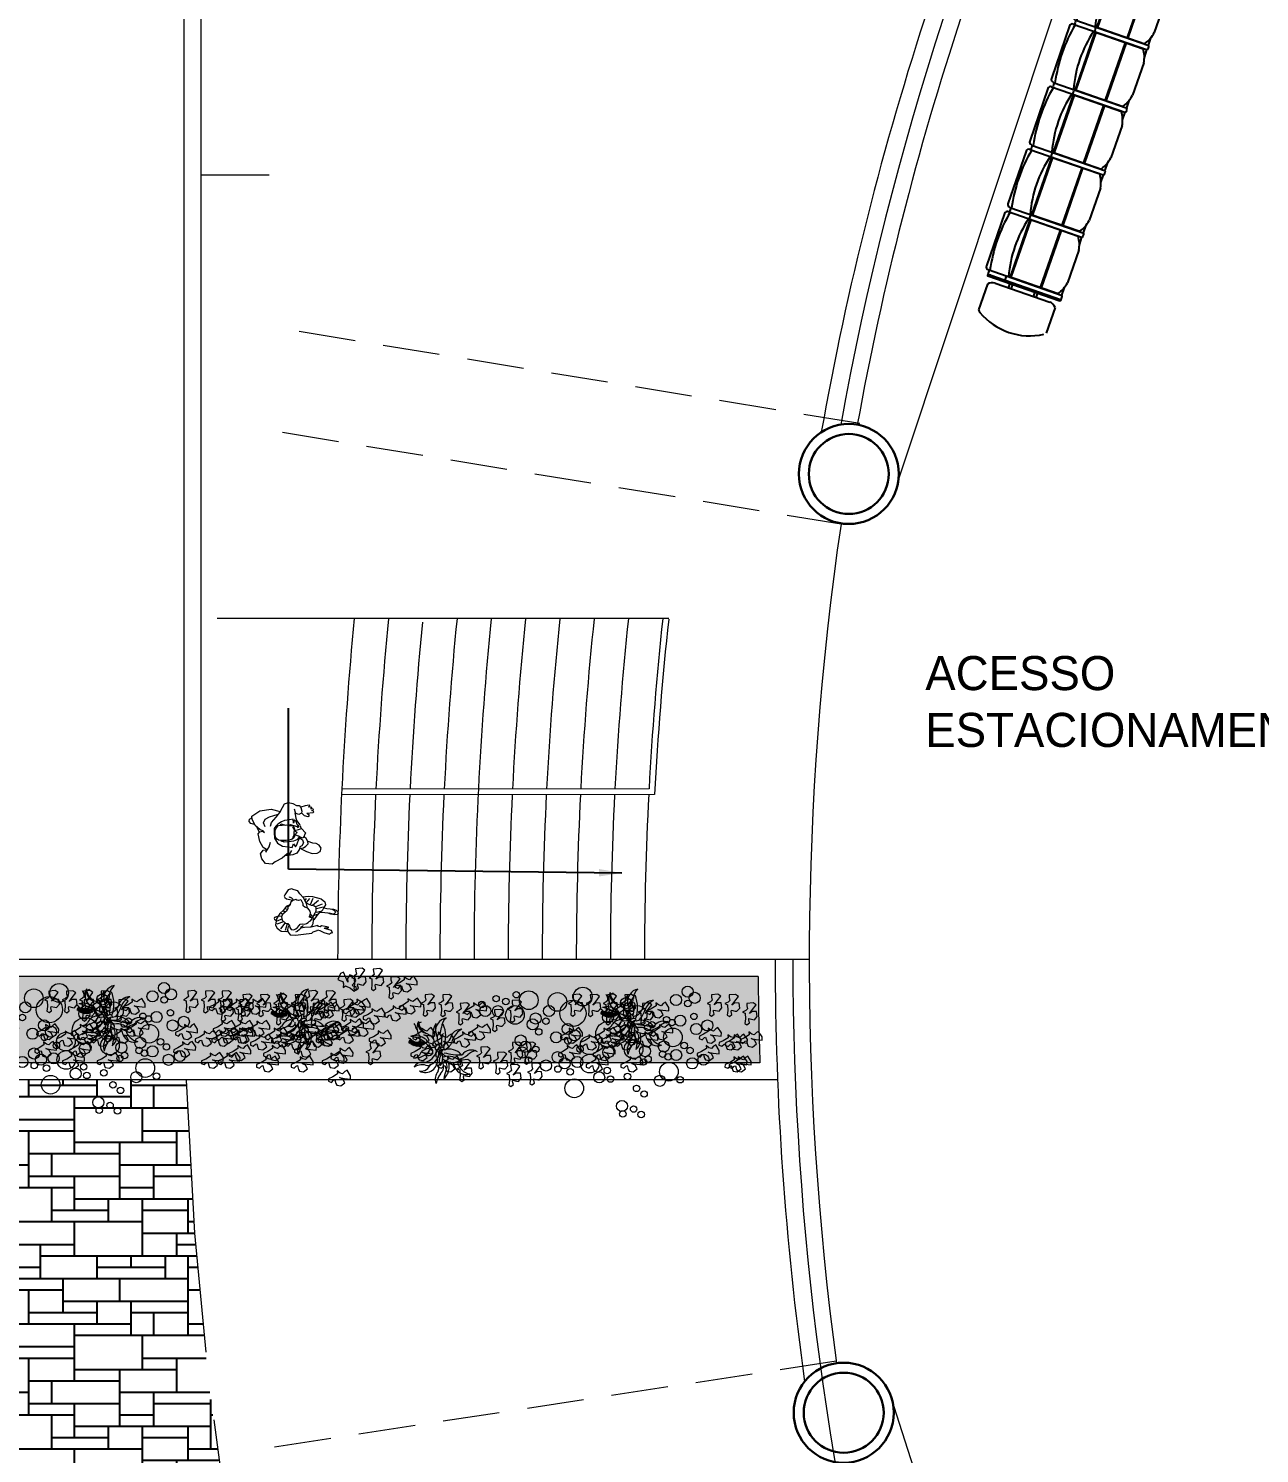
# Model space of a CAD drawing. Header units: millimetres. Extents: x 383 to 523, y 252 to 344.
# Drawn here: x 394.76 to 405.59, y 292.9 to 305.44 of the extents above; entities that cross this region are included whole.
import ezdxf

# ---------------------------------------------------------------- set-up
doc = ezdxf.new("R2010")
doc.units = ezdxf.units.MM
doc.header["$MEASUREMENT"] = 0
doc.linetypes.add('ACAD_ISO02W100', pattern=[15, 12, -3])
doc.linetypes.add('DASHED', pattern=[0.75, 0.5, -0.25])
for name, color, linetype, lineweight in [('cubierta', 1, 'ACAD_ISO02W100', 15), ('muros', 5, 'Continuous', 30), ('plantas', 76, 'Continuous', 15)]:
    doc.layers.add(name, color=color, linetype=linetype, lineweight=lineweight)
for name, color, linetype in [('letreros', 6, 'Continuous'), ('muebles', 193, 'Continuous'), ('Terreno', 41, 'Continuous')]:
    doc.layers.add(name, color=color, linetype=linetype)
doc.dimstyles.new('ISO-25', dxfattribs={"dimtxt": 0.2, "dimasz": 0.2, "dimexe": 0.5, "dimexo": 0.2, "dimgap": 0.2, "dimtad": 1, "dimdsep": 46, "dimtxsty": 'Standard', "dimcen": 0.2, "dimadec": 0, "dimazin": 0, "dimtfac": 1, "dimtmove": 0, "dimatfit": 3, "dimfxl": 1, "dimarcsym": 0})

# ---------------------------------------------------------------- blocks, each defined once
blk = doc.blocks.new('planta')
at = {"layer": 'plantas', "lineweight": 0}
for centre, radius in [((0.261, 0.585), 0.0488), ((0.218, 0.467), 0.0488), ((0.321, 0.499), 0.0286), ((0.343, 0.574), 0.0488), ((0.35, 0.336), 0.0488), ((0.429, 0.436), 0.0286), ((0.508, 0.354), 0.0488), ((0.572, 0.436), 0.0488), ((0.247, 0.275), 0.0286), ((0.3, 0.282), 0.0286), ((0.379, 0.179), 0.0822), ((-0.132, 0.197), 0.0488), ((-0.079, 0.1), 0.0488), ((0.011, 0.168), 0.0822), ((0.147, 0.125), 0.0286), ((0.164, 0.168), 0.0286), ((0.501, 0.175), 0.0286), ((0.569, 0.167), 0.0286), ((0.648, 0.084), 0.0488), ((0.712, 0.167), 0.0488), ((-0.479, 0.032), 0.0822), ((-0.193, 0.004), 0.0488), ((-0.104, -0.114), 0.115), ((0, 0), 0.0488), ((0.358, 0.068), 0.0488), ((0.387, 0.006), 0.0286), ((0.44, 0.013), 0.0286), ((0.49, 0.066), 0.0488), ((-0.637, -0.132), 0.0822), ((-0.468, -0.139), 0.115), ((0.151, -0.102), 0.0822), ((0.1, -0.061), 0.0286), ((0.244, -0.059), 0.0488), ((0.287, -0.145), 0.0286), ((0.305, -0.102), 0.0286), ((0.519, -0.091), 0.0822), ((0.641, -0.094), 0.0286), ((-0.855, -0.261), 0.0822), ((-0.654, -0.24), 0.0488), ((-0.429, -0.279), 0.0488), ((-0.347, -0.29), 0.0488), ((-0.19, -0.29), 0.0822), ((-0.018, -0.247), 0.0488), ((0.498, -0.202), 0.0488), ((-1.016, -0.383), 0.0286), ((-0.973, -0.282), 0.0286), ((-0.883, -0.436), 0.0822), ((-0.715, -0.361), 0.0488), ((-0.708, -0.418), 0.0488), ((-0.626, -0.329), 0.0286), ((-0.472, -0.397), 0.0488), ((-0.368, -0.365), 0.0286), ((-0.24, -0.365), 0.0286), ((-0.097, -0.422), 0.0822), ((0.064, -0.386), 0.0286), ((0.24, -0.33), 0.0286), ((0.366, -0.372), 0.0286), ((0.448, -0.376), 0.0286), ((-1.176, -0.522), 0.0286), ((-1.101, -0.411), 0.0286), ((-1.026, -0.493), 0.0488), ((-0.626, -0.443), 0.0286), ((-0.364, -0.534), 0.0488), ((-0.282, -0.544), 0.0488), ((-0.197, -0.472), 0.0488), ((0.039, -0.476), 0.0488), ((0.129, -0.433), 0.0286), ((-1.119, -0.554), 0.0488), ((-0.715, -0.594), 0.0488), ((-0.65, -0.616), 0.0488), ((-0.643, -0.673), 0.0488), ((-0.561, -0.584), 0.0286), ((-0.407, -0.652), 0.0488), ((-0.303, -0.619), 0.0286), ((-0.2, -0.579), 0.0286), ((-0.089, -0.679), 0.0822), ((0.346, -0.573), 0.0488), ((0.392, -0.626), 0.0286), ((0.446, -0.537), 0.0286), ((0.528, -0.54), 0.0286), ((-0.561, -0.698), 0.0286)]:
    blk.add_circle(centre, radius, dxfattribs=at)
blk = doc.blocks.new('BRANCHS', base_point=(1.4853, 0.588))
for p, q in [((1.5146, 0.6522), (1.4864, 0.6366)), ((1.5313, 0.6501), (1.5146, 0.6522)), ((1.5255, 0.6211), (1.5313, 0.6501)), ((1.4971, 0.6014), (1.4858, 0.588)), ((1.4858, 0.588), (1.5005, 0.5883)), ((1.4864, 0.6366), (1.4921, 0.6254)), ((1.4921, 0.6254), (1.5019, 0.6135)), ((1.5019, 0.6135), (1.4971, 0.6014)), ((1.5005, 0.5883), (1.5139, 0.5633)), ((1.5199, 0.5964), (1.5255, 0.6211)), ((1.5292, 0.6122), (1.5199, 0.5964)), ((1.5291, 0.572), (1.5482, 0.5759)), ((1.5308, 0.5654), (1.5291, 0.572)), ((1.5487, 0.6203), (1.5292, 0.6122)), ((1.5482, 0.5759), (1.5568, 0.5791)), ((1.5622, 0.5996), (1.5487, 0.6203)), ((1.5568, 0.5791), (1.5622, 0.5996)), ((1.5139, 0.5633), (1.5211, 0.5412)), ((1.5211, 0.5412), (1.5336, 0.5396)), ((1.5407, 0.5536), (1.5308, 0.5654)), ((1.5336, 0.5396), (1.5407, 0.5536))]:
    blk.add_line(p, q)
blk = doc.blocks.new('plantita')
at = {"layer": 'plantas'}
for p, q in [((-0.273, 0.117), (-0.273, 0.122)), ((-0.267, 0.115), (-0.273, 0.117)), ((-0.26, 0.112), (-0.267, 0.115)), ((-0.257, 0.107), (-0.26, 0.112)), ((-0.253, 0.104), (-0.257, 0.107)), ((-0.251, 0.102), (-0.253, 0.104)), ((-0.245, 0.096), (-0.251, 0.102)), ((-0.242, 0.093), (-0.245, 0.096)), ((-0.237, 0.092), (-0.242, 0.093)), ((-0.233, 0.091), (-0.237, 0.092)), ((-0.228, 0.087), (-0.233, 0.091)), ((-0.224, 0.085), (-0.228, 0.087)), ((-0.211, 0.08), (-0.224, 0.085)), ((-0.202, 0.08), (-0.211, 0.08)), ((-0.197, 0.079), (-0.202, 0.08)), ((-0.193, 0.08), (-0.197, 0.079)), ((-0.19, 0.082), (-0.193, 0.08)), ((-0.188, 0.085), (-0.19, 0.082)), ((-0.18, 0.082), (-0.188, 0.085)), ((-0.175, 0.081), (-0.18, 0.082)), ((-0.175, 0.093), (-0.173, 0.084)), ((-0.173, 0.084), (-0.175, 0.081))]:
    blk.add_line(p, q, dxfattribs=at)
for points in [[(-0.032, 0.012), (-0.037, 0.016), (-0.039, 0.023), (-0.039, 0.03), (-0.038, 0.037), (-0.036, 0.045), (-0.033, 0.049), (-0.021, 0.061), (-0.018, 0.063), (-0.012, 0.063), (-0.01, 0.063), (-0.01, 0.057), (-0.007, 0.051), (-0.007, 0.043), (-0.01, 0.035), (-0.016, 0.026), (-0.019, 0.019), (-0.026, 0.015), (-0.03, 0.012)], [(-0.03, 0.008), (-0.034, 0), (-0.036, -0.03), (-0.035, -0.044), (-0.027, -0.045), (-0.019, -0.045), (-0.014, -0.043), (-0.012, -0.035), (-0.009, -0.024), (-0.01, -0.013), (-0.015, -0.003), (-0.019, 0.001), (-0.023, 0.005), (-0.026, 0.008)], [(-0.012, 0.027), (0.001, 0.034), (0.01, 0.039), (0.018, 0.041), (0.022, 0.04), (0.026, 0.037), (0.034, 0.032), (0.035, 0.026), (0.034, 0.02), (0.03, 0.017), (0.017, 0.015), (0.012, 0.01), (0.002, 0.008), (-0.002, 0.01), (-0.005, 0.013), (-0.007, 0.017), (-0.009, 0.019)]]:
    blk.add_lwpolyline(points, close=True, dxfattribs=at)
for centre, radius, start, end in [((-0.077, 0.21), 0.125, 153.5391, 223.962), ((-0.104, 0.246), 0.0874, 167.4479, 255.0147), ((-0.228, 0.394), 0.147, 284.7131, 296.7237), ((-0.234, 0.232), 0.0495, 16.7652, 24.3346), ((0.078, 0.181), 0.117, 101.617, 186.8845), ((0.116, 0.213), 0.102, 126.9861, 180.7289), ((-0.217, -0.013), 0.152, 53.0599, 105.7112), ((-0.283, -0.105), 0.239, 28.3769, 83.876), ((-0.299, 0.194), 0.0899, 5.0469, 36.1288), ((-0.111, 0.246), 0.107, 204.4948, 214.7652), ((-0.053, 0.279), 0.138, 194.0519, 238.3122), ((-0.164, 0.033), 0.134, 35.0246, 73.6921), ((0.114, 0.153), 0.177, 148.2488, 216.5255), ((0.144, -0.001), 0.258, 134.938, 142.6131), ((0.187, 0.209), 0.227, 170.542, 201.1552), ((0.107, -0.061), 0.274, 121.6347, 122.1115), ((0.048, 0.118), 0.0736, 135.3248, 226.3862), ((-0.09, 0.095), 0.108, 342.843, 47.1347), ((-0.263, 0.237), 0.277, 342.2958, 354.767), ((-0.023, 0.206), 0.0723, 295.1661, 319.3798), ((-0.004, 0.16), 0.106, 279.8779, 353.108), ((-0.229, 0.133), 0.28, 339.1173, 22.6436), ((0.144, -0.001), 0.258, 115.4665, 115.9893), ((0.193, 0.085), 0.111, 90.4171, 146.1602), ((0.274, 0.045), 0.172, 118.489, 158.0231), ((-0.245, 0.079), 0.0284, 112.7398, 190.3897), ((-0.237, 0.075), 0.0275, 116.6721, 194.0333), ((-0.236, 0.075), 0.0228, 112.5504, 206.9422), ((-0.22, 0.073), 0.0307, 136.6034, 206.3205), ((-0.215, 0.071), 0.0307, 136.6034, 206.3205), ((-0.145, 0.063), 0.0928, 163.5395, 184.3955), ((-0.142, 0.062), 0.0928, 163.5395, 184.5658), ((-0.142, 0.062), 0.0894, 163.7575, 186.8812), ((-0.225, 0.115), 0.172, 267.7476, 321.2144), ((-0.142, 0.062), 0.0821, 164.0382, 188.9924), ((-0.142, 0.062), 0.0776, 164.0633, 190.3671), ((-0.142, 0.062), 0.072, 163.8952, 192.1178), ((-0.142, 0.062), 0.0651, 163.304, 194.4006), ((-0.142, 0.062), 0.0633, 163.0552, 195.0433), ((-0.142, 0.062), 0.0533, 160.8076, 198.7902), ((-0.142, 0.062), 0.0485, 158.9594, 200.8304), ((-0.142, 0.062), 0.0441, 156.5672, 202.9161), ((-0.142, 0.062), 0.0408, 154.1685, 204.6439), ((-0.272, -0.018), 0.146, 43.6611, 51.4331), ((-0.093, -0.07), 0.0957, 92.9425, 156.8692), ((-0.153, 0.119), 0.0341, 229.9367, 302.3549), ((-0.142, 0.062), 0.0332, 142.2968, 209.0109), ((-0.139, 0.063), 0.0306, 140.4544, 206.5318), ((-0.088, 0.1), 0.0806, 192.9588, 201.267), ((-0.133, 0.068), 0.0265, 143.7017, 212.768), ((-0.131, 0.072), 0.0229, 145.8589, 220.9751), ((-0.126, 0.076), 0.0224, 162.4737, 230.6416), ((-0.105, 0.093), 0.04, 205.8988, 227.1283), ((-0.171, 0.045), 0.146, 284.9091, 343.4923), ((-0.063, 0.138), 0.0694, 205.6891, 277.7335), ((-0.121, -0.001), 0.0234, 258.4045, 11.5664), ((-0.099, 0.002), 0.0372, 224.7644, 2.2115), ((-0.151, 0.02), 0.153, 287.2547, 357.0987), ((-0.054, -0.008), 0.0451, 69.946, 165.7435), ((-0.054, -0.008), 0.0451, 21.6357, 38.8098), ((-0.04, 0.012), 0.0369, 321.7096, 358.4901), ((-0.04, 0.012), 0.0369, 27.6949, 36.0194), ((-0.229, 0.133), 0.28, 324.5413, 335.5013), ((-0.06, 0.028), 0.0794, 9.3427, 38.5733), ((-0.087, -0.057), 0.113, 324.0267, 30.8811), ((-0.06, 0.028), 0.0794, 328.3667, 350.2391), ((0.084, 0.115), 0.108, 241.5751, 247.3389), ((0.081, -0.121), 0.142, 41.3853, 107.5814), ((-0.063, 0.157), 0.184, 313.3528, 345.1508), ((0.277, -0.087), 0.1, 57.975, 145.0829), ((0.357, -0.152), 0.166, 104.0666, 132.5108), ((-0.236, 0.015), 0.0723, 273.7272, 319.3798), ((-0.156, -0.174), 0.0806, 74.2068, 153.3837), ((-0.155, -0.257), 0.14, 69.3378, 121.0458), ((-0.129, -0.076), 0.108, 241.5751, 9.8523), ((-0.165, -0.085), 0.0871, 259.4279, 343.4055), ((-0.061, -0.15), 0.0508, 336.1286, 57.7425), ((0.08, -0.082), 0.0864, 138.2792, 209.0341), ((-0.056, -0.131), 0.0885, 313.2863, 25.2769), ((0.14, 0.094), 0.162, 220.0094, 237.3637), ((0.113, 0.052), 0.147, 229.8122, 296.7237), ((0.074, -0.19), 0.148, 41.4967, 106.8231), ((-0.01, -0.131), 0.0728, 332.1924, 51.7717), ((0.187, 0.551), 0.581, 255.1517, 270.8527), ((-0.036, -0.132), 0.117, 351.7307, 21.1992), ((0.042, -0.148), 0.0899, 5.0469, 36.1288), ((0.106, -0.11), 0.0495, 16.7652, 24.3346), ((0.288, -0.062), 0.138, 194.0519, 258.992), ((0.14, 0.094), 0.162, 276.3019, 310.3539), ((0.285, -0.051), 0.112, 186.8686, 200.0209), ((0.285, -0.051), 0.112, 162.4281, 168.8355), ((0.381, -0.13), 0.206, 160.6274, 168.8698), ((0.381, -0.13), 0.206, 142.4994, 144.2127), ((0.071, -0.243), 0.112, 140.1168, 200.0209), ((0.168, -0.321), 0.206, 142.4994, 168.8698), ((-0.046, -0.141), 0.126, 310.3107, 356.5359), ((0.28, -0.264), 0.246, 156.2474, 173.601), ((0.229, -0.096), 0.107, 204.4948, 287.3758)]:
    blk.add_arc(centre, radius, start, end, dxfattribs=at)
blk = doc.blocks.new('banca')
at = {"layer": 'muebles'}
for p, q in [((-1.501, 0), (-1.991, 0)), ((-0.921, 0), (-1.411, 0)), ((-0.338, 0), (-0.828, 0)), ((0.245, 0), (-0.245, 0)), ((0.828, 0), (0.338, 0)), ((1.411, 0), (0.921, 0)), ((-2.138, -0.061), (-2.378, -0.061)), ((-2.108, -0.121), (-2.108, -0.631)), ((-2.068, -0.04), (-2.068, -0.712)), ((-2.056, -0.037), (-2.065, -0.037)), ((-2.056, -0.063), (-2.056, -0.037)), ((-2.056, -0.063), (-2.056, -0.713)), ((-2.016, -0.025), (-2.016, -0.716)), ((-1.476, -0.025), (-1.476, -0.716)), ((-1.436, -0.025), (-1.436, -0.716)), ((-0.896, -0.025), (-0.896, -0.716)), ((-0.856, -0.026), (-0.856, -0.716)), ((-0.313, -0.025), (-0.313, -0.716)), ((-0.273, -0.026), (-0.273, -0.716)), ((0.27, -0.025), (0.27, -0.716)), ((0.31, -0.026), (0.31, -0.716)), ((0.853, -0.025), (0.853, -0.716)), ((0.893, -0.026), (0.893, -0.716)), ((1.436, -0.025), (1.436, -0.716)), ((1.476, -0.026), (1.476, -0.716)), ((1.991, -0.003), (1.501, -0.003)), ((2.016, -0.03), (2.016, -0.719)), ((2.056, -0.043), (2.056, -0.04)), ((2.056, -0.04), (2.065, -0.041)), ((2.056, -0.066), (2.056, -0.04)), ((2.056, -0.693), (2.056, -0.043)), ((2.056, -0.05), (2.056, -0.047)), ((2.056, -0.066), (2.056, -0.716)), ((2.068, -0.716), (2.068, -0.044)), ((2.108, -0.125), (2.108, -0.635)), ((2.138, -0.065), (2.378, -0.065)), ((-2.108, -0.247), (-2.068, -0.247)), ((-2.013, -0.214), (-2.013, -0.677)), ((-2.013, -0.231), (-1.479, -0.231)), ((-2.013, -0.239), (-1.479, -0.239)), ((-1.479, -0.214), (-1.479, -0.677)), ((-1.433, -0.214), (-1.433, -0.677)), ((-1.433, -0.231), (-0.899, -0.231)), ((-1.433, -0.239), (-0.899, -0.239)), ((-0.899, -0.214), (-0.899, -0.677)), ((-0.853, -0.214), (-0.853, -0.677)), ((-0.85, -0.231), (-0.316, -0.231)), ((-0.85, -0.239), (-0.316, -0.239)), ((-0.316, -0.214), (-0.316, -0.677)), ((-0.27, -0.214), (-0.27, -0.677)), ((-0.267, -0.231), (0.267, -0.231)), ((-0.267, -0.239), (0.267, -0.239)), ((0.267, -0.214), (0.267, -0.677)), ((0.313, -0.214), (0.313, -0.677)), ((0.316, -0.231), (0.85, -0.231)), ((0.316, -0.239), (0.85, -0.239)), ((0.85, -0.214), (0.85, -0.677)), ((0.896, -0.214), (0.896, -0.677)), ((0.899, -0.231), (1.433, -0.231)), ((0.899, -0.239), (1.433, -0.239)), ((1.433, -0.214), (1.433, -0.677)), ((1.479, -0.214), (1.479, -0.677)), ((2.013, -0.235), (1.479, -0.235)), ((2.013, -0.242), (1.479, -0.242)), ((2.013, -0.218), (2.013, -0.681)), ((2.108, -0.251), (2.068, -0.251)), ((-2.108, -0.273), (-2.068, -0.273)), ((2.108, -0.276), (2.068, -0.276)), ((-2.108, -0.48), (-2.068, -0.48)), ((2.108, -0.483), (2.068, -0.483)), ((-2.108, -0.505), (-2.068, -0.505)), ((-2.013, -0.513), (-1.479, -0.513)), ((-2.013, -0.521), (-1.479, -0.521)), ((-1.433, -0.513), (-0.899, -0.513)), ((-1.433, -0.521), (-0.899, -0.521)), ((-0.85, -0.513), (-0.316, -0.513)), ((-0.85, -0.521), (-0.316, -0.521)), ((-0.267, -0.513), (0.267, -0.513)), ((-0.267, -0.521), (0.267, -0.521)), ((0.316, -0.513), (0.85, -0.513)), ((0.316, -0.521), (0.85, -0.521)), ((0.899, -0.513), (1.433, -0.513)), ((0.899, -0.521), (1.433, -0.521)), ((2.013, -0.517), (1.479, -0.517)), ((2.013, -0.524), (1.479, -0.524)), ((2.108, -0.509), (2.068, -0.509)), ((-2.138, -0.691), (-2.378, -0.691)), ((-2.056, -0.716), (-2.065, -0.715)), ((-2.056, -0.713), (-2.056, -0.716)), ((-2.016, -0.712), (-1.943, -0.712)), ((-1.594, -0.723), (-1.896, -0.723)), ((-1.547, -0.712), (-1.476, -0.712)), ((-1.436, -0.712), (-1.363, -0.712)), ((-1.014, -0.723), (-1.316, -0.723)), ((-0.967, -0.712), (-0.896, -0.712)), ((-0.853, -0.712), (-0.78, -0.712)), ((-0.431, -0.723), (-0.733, -0.723)), ((-0.384, -0.712), (-0.313, -0.712)), ((-0.27, -0.712), (-0.197, -0.712)), ((0.152, -0.723), (-0.15, -0.723)), ((0.199, -0.712), (0.27, -0.712)), ((0.313, -0.712), (0.386, -0.712)), ((0.735, -0.723), (0.433, -0.723)), ((0.782, -0.712), (0.853, -0.712)), ((0.896, -0.712), (0.969, -0.712)), ((1.318, -0.723), (1.016, -0.723)), ((1.365, -0.712), (1.436, -0.712)), ((1.476, -0.716), (1.549, -0.716)), ((1.898, -0.726), (1.596, -0.726)), ((1.945, -0.716), (2.016, -0.716)), ((2.056, -0.693), (2.056, -0.719)), ((2.056, -0.716), (2.056, -0.719)), ((2.056, -0.719), (2.065, -0.719)), ((2.138, -0.695), (2.378, -0.695))]:
    blk.add_line(p, q, dxfattribs=at)
for points in [[(-2.065, -0.037), (-2.066, -0.037), (-2.066, -0.037), (-2.067, -0.037), (-2.067, -0.038), (-2.067, -0.038), (-2.067, -0.038), (-2.068, -0.038), (-2.068, -0.039), (-2.068, -0.039), (-2.068, -0.04)], [(2.065, -0.041), (2.066, -0.041), (2.066, -0.041), (2.067, -0.041), (2.067, -0.041), (2.067, -0.042), (2.068, -0.042), (2.068, -0.043), (2.068, -0.043), (2.068, -0.044)], [(-2.065, -0.715), (-2.066, -0.715), (-2.066, -0.715), (-2.067, -0.715), (-2.067, -0.715), (-2.067, -0.714), (-2.068, -0.714), (-2.068, -0.713), (-2.068, -0.713), (-2.068, -0.712)], [(2.065, -0.719), (2.066, -0.719), (2.066, -0.719), (2.067, -0.719), (2.067, -0.718), (2.067, -0.718), (2.067, -0.718), (2.068, -0.718), (2.068, -0.717), (2.068, -0.717), (2.068, -0.716)]]:
    blk.add_lwpolyline(points, dxfattribs=at)
for centre, radius, start, end in [((-1.991, -0.025), 0.025, 90, 180), ((-1.501, -0.025), 0.025, 0, 90), ((-1.411, -0.025), 0.025, 90, 180), ((-0.921, -0.025), 0.025, 0, 90), ((-0.828, -0.025), 0.025, 90, 180), ((-0.338, -0.025), 0.025, 0, 90), ((-0.245, -0.025), 0.025, 90, 180), ((0.245, -0.025), 0.025, 0, 90), ((0.338, -0.025), 0.025, 90, 180), ((0.828, -0.025), 0.025, 0, 90), ((0.921, -0.025), 0.025, 90, 180), ((1.411, -0.025), 0.025, 0, 90), ((-1.909, -0.376), 0.569, 148.6643, 211.6638), ((-2.321, -0.127), 0.0874, 130.8585, 149.9755), ((-2.195, -0.127), 0.0874, 3.9886, 49.1415), ((-2.036, -0.136), 0.101, 78.5788, 101.4212), ((-1.746, -1.423), 1.407, 78.9336, 101.0664), ((-1.456, -0.136), 0.101, 78.5788, 101.4212), ((-1.166, -1.423), 1.407, 78.9336, 101.0664), ((-0.876, -0.136), 0.101, 78.5788, 101.4212), ((-0.583, -1.423), 1.407, 78.9336, 101.0664), ((-0.293, -0.136), 0.101, 78.5788, 101.4212), ((0, -1.423), 1.407, 78.9336, 101.0664), ((0.29, -0.136), 0.101, 78.5788, 101.4212), ((0.583, -1.423), 1.407, 78.9336, 101.0664), ((0.873, -0.136), 0.101, 78.5788, 101.4212), ((1.166, -1.423), 1.407, 78.9336, 101.0664), ((1.456, -0.136), 0.101, 78.5788, 101.4212), ((1.501, -0.028), 0.025, 90, 180), ((1.746, -1.427), 1.407, 78.9336, 101.0664), ((1.991, -0.028), 0.025, 0, 90), ((2.036, -0.139), 0.101, 78.5788, 101.4212), ((2.195, -0.131), 0.0874, 130.8585, 176.0114), ((2.321, -0.131), 0.0874, 30.0245, 49.1415), ((1.909, -0.38), 0.569, 328.3362, 31.3357), ((-2.036, -0.128), 0.0699, 253.3653, 286.6347), ((-1.746, -1.257), 1.076, 75.4632, 104.5368), ((-1.456, -0.154), 0.0699, 253.3653, 286.6347), ((-1.166, -1.257), 1.076, 75.4632, 104.5368), ((-0.876, -0.154), 0.0699, 253.3653, 286.6347), ((-0.583, -1.257), 1.076, 75.4632, 104.5368), ((-0.293, -0.154), 0.0699, 253.3653, 286.6347), ((0, -1.257), 1.076, 75.4632, 104.5368), ((0.29, -0.154), 0.0699, 253.3653, 286.6347), ((0.583, -1.257), 1.076, 75.4632, 104.5368), ((0.873, -0.154), 0.0699, 253.3653, 286.6347), ((1.166, -1.257), 1.076, 75.4632, 104.5368), ((1.456, -0.154), 0.0699, 253.3653, 286.6347), ((1.746, -1.26), 1.076, 75.4632, 104.5368), ((2.036, -0.132), 0.0699, 253.3653, 286.6347), ((-2.195, -0.625), 0.0874, 310.8585, 356.0114), ((-2.036, -0.617), 0.101, 258.5788, 281.4212), ((-1.86, -0.457), 0.268, 235.1243, 262.1797), ((-1.626, -0.475), 0.25, 277.3038, 306.0114), ((-1.456, -0.617), 0.101, 258.5788, 281.4212), ((-1.456, -0.617), 0.101, 258.5788, 281.4212), ((-1.28, -0.457), 0.268, 235.1243, 262.1797), ((-1.046, -0.475), 0.25, 277.3038, 306.0114), ((-0.876, -0.617), 0.101, 258.5788, 281.4212), ((-0.876, -0.617), 0.101, 258.5788, 281.4212), ((-0.697, -0.457), 0.268, 235.1243, 262.1797), ((-0.463, -0.475), 0.25, 277.3038, 306.0114), ((-0.293, -0.617), 0.101, 258.5788, 281.4212), ((-0.293, -0.617), 0.101, 258.5788, 281.4212), ((-0.113, -0.457), 0.268, 235.1243, 262.1797), ((0.12, -0.475), 0.25, 277.3038, 306.0114), ((0.29, -0.617), 0.101, 258.5788, 281.4212), ((0.29, -0.617), 0.101, 258.5788, 281.4212), ((0.47, -0.457), 0.268, 235.1243, 262.1797), ((0.703, -0.475), 0.25, 277.3038, 306.0114), ((0.873, -0.617), 0.101, 258.5788, 281.4212), ((0.873, -0.617), 0.101, 258.5788, 281.4212), ((1.053, -0.457), 0.268, 235.1243, 262.1797), ((1.286, -0.475), 0.25, 277.3038, 306.0114), ((1.456, -0.617), 0.101, 258.5788, 281.4212), ((1.456, -0.617), 0.101, 258.5788, 281.4212), ((1.632, -0.461), 0.268, 235.0932, 262.2108), ((1.866, -0.479), 0.25, 277.3038, 306.0114), ((2.036, -0.62), 0.101, 258.5788, 281.4212), ((2.195, -0.629), 0.0874, 183.9886, 229.1415), ((2.321, -0.629), 0.0874, 310.8585, 325.6711)]:
    blk.add_arc(centre, radius, start, end, dxfattribs=at)
blk.add_solid([(2.056, -0.051), (2.056, -0.051), (2.056, -0.043)], dxfattribs=at)
blk = doc.blocks.new('h2')
at = {"layer": 'muebles', "lineweight": 0}
for p, q in [((-0.311, 0.08), (-0.239, 0.126)), ((-0.239, 0.126), (-0.14, 0.141)), ((-0.14, 0.141), (-0.06, 0.118)), ((-0.063, 0.111), (-0.04, 0.154)), ((-0.04, 0.154), (-0.022, 0.187)), ((-0.022, 0.187), (0.014, 0.198)), ((0.014, 0.198), (0.051, 0.187)), ((0.051, 0.187), (0.084, 0.17)), ((0.072, 0.108), (0.064, 0.137)), ((0.084, 0.17), (0.107, 0.17)), ((0.107, 0.17), (0.121, 0.152)), ((0.158, 0.165), (0.121, 0.156)), ((0.121, 0.152), (0.13, 0.118)), ((0.194, 0.17), (0.158, 0.165)), ((0.187, 0.156), (0.199, 0.16)), ((0.215, 0.151), (0.187, 0.156)), ((0.2, 0.167), (0.194, 0.17)), ((0.199, 0.16), (0.2, 0.167)), ((0.205, 0.141), (0.217, 0.142)), ((0.23, 0.137), (0.205, 0.141)), ((0.218, 0.149), (0.215, 0.151)), ((0.215, 0.123), (0.228, 0.126)), ((0.217, 0.142), (0.218, 0.149)), ((0.228, 0.126), (0.233, 0.134)), ((0.233, 0.134), (0.23, 0.137)), ((-0.334, 0.036), (-0.331, 0.054)), ((-0.321, 0.016), (-0.334, 0.036)), ((-0.331, 0.054), (-0.311, 0.067)), ((-0.288, 0.008), (-0.321, 0.016)), ((-0.31, 0.055), (-0.311, 0.08)), ((-0.283, -0.002), (-0.31, 0.055)), ((-0.209, 0.022), (-0.194, 0.054)), ((-0.196, -0.015), (-0.209, 0.022)), ((-0.194, 0.054), (-0.157, 0.073)), ((-0.157, 0.073), (-0.078, 0.095)), ((-0.147, -0.01), (-0.139, 0.024)), ((-0.139, 0.024), (-0.096, 0.07)), ((-0.083, 0.008), (-0.102, -0.01)), ((-0.096, 0.07), (-0.063, 0.111)), ((-0.05, 0.027), (-0.083, 0.008)), ((-0.079, -0.004), (-0.044, 0)), ((-0.059, 0.005), (-0.056, 0.01)), ((-0.055, -0.002), (-0.059, 0.005)), ((-0.056, 0.01), (-0.025, 0)), ((-0.023, 0.039), (-0.05, 0.027)), ((-0.044, 0), (-0.009, 0.002)), ((0.021, 0.045), (-0.023, 0.039)), ((-0.014, -0.002), (0.026, 0.004)), ((-0.009, 0.002), (0.019, -0.004)), ((0.052, 0.05), (0.021, 0.045)), ((0.026, 0.004), (0.07, -0.009)), ((0.056, 0.014), (0.052, 0.05)), ((0.065, 0.045), (0.056, 0.014)), ((0.077, 0.029), (0.065, 0.045)), ((0.069, 0.106), (0.069, 0.09)), ((0.069, 0.09), (0.075, 0.059)), ((0.077, 0.1), (0.072, 0.108)), ((0.075, 0.059), (0.084, 0.036)), ((0.102, 0.091), (0.077, 0.1)), ((0.087, 0.003), (0.077, 0.029)), ((0.084, 0.036), (0.111, -0.001)), ((0.1, -0.015), (0.087, 0.003)), ((0.126, 0.101), (0.102, 0.091)), ((0.13, 0.118), (0.126, 0.101)), ((0.131, 0.098), (0.149, 0.082)), ((0.149, 0.082), (0.181, 0.072)), ((0.172, 0.101), (0.228, 0.106)), ((0.181, 0.091), (0.172, 0.101)), ((0.197, 0.08), (0.181, 0.091)), ((0.181, 0.072), (0.197, 0.08)), ((0.227, 0.121), (0.215, 0.123)), ((0.235, 0.113), (0.227, 0.121)), ((0.228, 0.106), (0.235, 0.113)), ((-0.241, -0.038), (-0.283, -0.002)), ((-0.25, -0.058), (-0.265, -0.019)), ((-0.259, -0.075), (-0.242, -0.056)), ((-0.244, -0.142), (-0.259, -0.075)), ((-0.242, -0.056), (-0.219, -0.053)), ((-0.211, -0.053), (-0.241, -0.038)), ((-0.219, -0.053), (-0.203, -0.065)), ((-0.203, -0.065), (-0.211, -0.053)), ((-0.102, -0.01), (-0.116, -0.029)), ((-0.116, -0.029), (-0.116, -0.066)), ((-0.116, -0.066), (-0.114, -0.116)), ((-0.114, -0.116), (-0.088, -0.16)), ((-0.109, -0.079), (-0.108, -0.048)), ((-0.105, -0.107), (-0.109, -0.079)), ((-0.108, -0.048), (-0.099, -0.026)), ((-0.092, -0.124), (-0.105, -0.107)), ((-0.099, -0.026), (-0.079, -0.004)), ((-0.078, -0.132), (-0.092, -0.124)), ((0.019, -0.004), (0.042, -0.007)), ((0.042, -0.007), (0.053, -0.012)), ((0.055, -0.115), (0.042, -0.127)), ((0.057, -0.032), (0.048, -0.017)), ((0.048, -0.115), (0.057, -0.1)), ((0.053, -0.012), (0.058, -0.021)), ((0.062, -0.1), (0.055, -0.115)), ((0.062, -0.051), (0.057, -0.032)), ((0.057, -0.1), (0.059, -0.086)), ((0.058, -0.021), (0.063, -0.037)), ((0.058, -0.065), (0.062, -0.051)), ((0.058, -0.076), (0.058, -0.065)), ((0.059, -0.086), (0.058, -0.076)), ((0.064, -0.09), (0.062, -0.1)), ((0.063, -0.037), (0.064, -0.053)), ((0.064, -0.053), (0.073, -0.059)), ((0.072, -0.081), (0.064, -0.085)), ((0.064, -0.085), (0.064, -0.09)), ((0.07, -0.009), (0.088, -0.017)), ((0.081, -0.075), (0.072, -0.081)), ((0.073, -0.059), (0.082, -0.064)), ((0.074, -0.048), (0.098, -0.042)), ((0.075, -0.091), (0.074, -0.091)), ((0.097, -0.099), (0.075, -0.091)), ((0.084, -0.069), (0.081, -0.075)), ((0.082, -0.064), (0.084, -0.069)), ((0.103, -0.109), (0.082, -0.132)), ((0.088, -0.017), (0.09, -0.024)), ((0.09, -0.024), (0.1, -0.015)), ((0.111, -0.001), (0.095, -0.006)), ((0.113, -0.109), (0.097, -0.099)), ((0.098, -0.042), (0.125, -0.032)), ((0.1, -0.132), (0.108, -0.114)), ((0.108, -0.114), (0.131, -0.132)), ((0.111, -0.009), (0.118, -0.024)), ((0.139, -0.117), (0.113, -0.109)), ((0.118, -0.024), (0.12, -0.029)), ((0.125, -0.032), (0.159, -0.071)), ((0.159, -0.071), (0.139, -0.117)), ((0.164, -0.122), (0.149, -0.109)), ((0.179, -0.147), (0.164, -0.122)), ((-0.216, -0.195), (-0.244, -0.142)), ((-0.239, -0.252), (-0.216, -0.219)), ((-0.186, -0.213), (-0.216, -0.195)), ((-0.216, -0.219), (-0.188, -0.218)), ((-0.191, -0.236), (-0.162, -0.191)), ((-0.188, -0.218), (-0.191, -0.236)), ((-0.162, -0.191), (-0.15, -0.15)), ((-0.088, -0.16), (-0.045, -0.186)), ((-0.055, -0.136), (-0.078, -0.132)), ((-0.055, -0.133), (-0.059, -0.137)), ((-0.059, -0.137), (-0.056, -0.141)), ((-0.056, -0.141), (-0.032, -0.138)), ((-0.031, -0.138), (-0.055, -0.136)), ((-0.03, -0.15), (-0.051, -0.142)), ((-0.045, -0.186), (0.006, -0.193)), ((-0.012, -0.138), (-0.031, -0.138)), ((0.011, -0.15), (-0.03, -0.15)), ((0.015, -0.133), (-0.012, -0.138)), ((0.006, -0.193), (0.041, -0.198)), ((0.052, -0.145), (0.011, -0.15)), ((0.034, -0.224), (0.013, -0.259)), ((0.042, -0.127), (0.015, -0.133)), ((0.041, -0.198), (0.051, -0.168)), ((0.079, -0.249), (0.046, -0.264)), ((0.051, -0.168), (0.069, -0.195)), ((0.082, -0.132), (0.052, -0.145)), ((0.069, -0.195), (0.08, -0.176)), ((0.103, -0.214), (0.079, -0.249)), ((0.08, -0.176), (0.09, -0.149)), ((0.09, -0.149), (0.1, -0.132)), ((0.107, -0.195), (0.103, -0.214)), ((0.105, -0.208), (0.139, -0.204)), ((0.125, -0.185), (0.107, -0.195)), ((0.12, -0.211), (0.167, -0.236)), ((0.141, -0.16), (0.125, -0.185)), ((0.131, -0.132), (0.141, -0.16)), ((0.139, -0.204), (0.161, -0.188)), ((0.161, -0.188), (0.181, -0.168)), ((0.167, -0.236), (0.215, -0.254)), ((0.181, -0.168), (0.179, -0.147)), ((0.223, -0.163), (0.182, -0.147)), ((0.251, -0.167), (0.223, -0.163)), ((0.279, -0.183), (0.251, -0.167)), ((0.259, -0.252), (0.287, -0.239)), ((0.294, -0.209), (0.279, -0.183)), ((0.287, -0.239), (0.294, -0.209)), ((-0.227, -0.296), (-0.239, -0.252)), ((-0.198, -0.336), (-0.227, -0.296)), ((-0.139, -0.342), (-0.198, -0.336)), ((-0.112, -0.324), (-0.139, -0.342)), ((-0.05, -0.293), (-0.112, -0.324)), ((-0.004, -0.255), (-0.05, -0.293)), ((0.005, -0.268), (-0.02, -0.268)), ((0.013, -0.259), (-0.004, -0.255)), ((0.046, -0.264), (0.005, -0.268)), ((0.215, -0.254), (0.259, -0.252))]:
    blk.add_line(p, q, dxfattribs=at)
blk = doc.blocks.new('m1')
at = {"lineweight": 0}
for p, q in [((-0.209, 0.131), (-0.216, 0.113)), ((-0.181, 0.146), (-0.209, 0.131)), ((-0.158, 0.143), (-0.181, 0.146)), ((-0.124, 0.14), (-0.158, 0.143)), ((-0.1, 0.116), (-0.124, 0.14)), ((-0.229, 0.084), (-0.232, 0.072)), ((-0.232, 0.072), (-0.223, 0.06)), ((-0.216, 0.113), (-0.229, 0.084)), ((-0.223, 0.06), (-0.208, 0.051)), ((-0.208, 0.051), (-0.179, 0.052)), ((-0.165, 0.008), (-0.199, -0.017)), ((-0.183, 0.071), (-0.189, 0.066)), ((-0.162, 0.065), (-0.183, 0.071)), ((-0.179, 0.052), (-0.153, 0.051)), ((-0.166, 0.011), (-0.173, -0.006)), ((-0.151, 0.046), (-0.166, 0.03)), ((-0.166, 0.03), (-0.166, 0.011)), ((-0.15, 0.057), (-0.162, 0.065)), ((-0.153, 0.051), (-0.15, 0.057)), ((-0.127, 0.06), (-0.151, 0.046)), ((-0.115, 0.057), (-0.127, 0.06)), ((-0.1, 0.057), (-0.115, 0.057)), ((-0.062, 0.088), (-0.1, 0.116)), ((-0.082, 0.066), (-0.1, 0.057)), ((-0.074, 0.061), (-0.082, 0.066)), ((-0.054, 0.036), (-0.074, 0.061)), ((-0.07, 0.096), (-0.025, 0.11)), ((-0.028, 0.045), (-0.062, 0.088)), ((-0.051, 0.019), (-0.054, 0.036)), ((-0.035, 0.011), (-0.051, 0.019)), ((-0.043, 0.069), (-0.037, 0.088)), ((-0.008, 0.007), (-0.035, 0.011)), ((-0.03, 0.053), (-0.006, 0.094)), ((0.019, 0.036), (-0.03, 0.047)), ((-0.01, 0.007), (-0.028, 0.045)), ((-0.025, 0.11), (0.013, 0.116)), ((0.008, -0.007), (-0.008, 0.007)), ((0.008, 0.043), (0.021, 0.1)), ((0.013, 0.116), (0.092, 0.108)), ((0.045, 0.035), (0.019, 0.036)), ((0.027, 0.04), (0.071, 0.094)), ((0.062, 0.025), (0.045, 0.035)), ((0.057, 0.035), (0.11, 0.069)), ((0.069, -0.002), (0.062, 0.025)), ((0.068, 0.018), (0.123, 0.042)), ((0.071, -0.014), (0.109, 0.002)), ((0.092, 0.108), (0.128, 0.089)), ((0.119, 0.007), (0.099, -0.016)), ((0.13, 0.039), (0.119, 0.007)), ((0.128, 0.089), (0.14, 0.065)), ((0.14, 0.065), (0.13, 0.039)), ((0.134, 0.037), (0.158, 0.035)), ((0.158, 0.035), (0.187, 0.039)), ((0.187, 0.039), (0.214, 0.041)), ((0.2, 0.037), (0.221, 0.033)), ((0.214, 0.041), (0.239, 0.037)), ((0.221, 0.033), (0.236, 0.02)), ((0.235, 0.01), (0.226, -0.001)), ((0.236, 0.02), (0.235, 0.01)), ((0.239, 0.037), (0.258, 0.024)), ((0.264, 0.01), (0.256, 0)), ((0.258, 0.024), (0.264, 0.01)), ((-0.257, -0.118), (-0.279, -0.13)), ((-0.241, -0.087), (-0.262, -0.139)), ((-0.224, -0.11), (-0.245, -0.112)), ((-0.216, -0.051), (-0.241, -0.087)), ((-0.217, -0.09), (-0.229, -0.082)), ((-0.215, -0.09), (-0.221, -0.112)), ((-0.221, -0.112), (-0.208, -0.141)), ((-0.198, -0.063), (-0.217, -0.06)), ((-0.199, -0.017), (-0.216, -0.051)), ((-0.198, -0.065), (-0.215, -0.09)), ((-0.185, -0.041), (-0.2, -0.036)), ((-0.186, -0.053), (-0.198, -0.065)), ((-0.186, -0.016), (-0.188, -0.013)), ((-0.18, -0.034), (-0.186, -0.053)), ((-0.173, -0.006), (-0.182, -0.017)), ((-0.182, -0.017), (-0.18, -0.034)), ((0.007, -0.129), (0.019, -0.117)), ((0.017, -0.016), (0.008, -0.007)), ((0.023, -0.031), (0.017, -0.016)), ((0.019, -0.117), (0.027, -0.105)), ((0.021, -0.061), (0.024, -0.046)), ((0.023, -0.069), (0.021, -0.061)), ((0.024, -0.046), (0.023, -0.031)), ((0.039, -0.072), (0.023, -0.069)), ((0.024, -0.037), (0.028, -0.044)), ((0.027, -0.105), (0.037, -0.1)), ((0.028, -0.044), (0.043, -0.053)), ((0.03, -0.062), (0.028, -0.068)), ((0.043, -0.056), (0.03, -0.062)), ((0.037, -0.1), (0.045, -0.082)), ((0.042, -0.072), (0.039, -0.072)), ((0.045, -0.069), (0.042, -0.072)), ((0.043, -0.053), (0.043, -0.056)), ((0.045, -0.082), (0.045, -0.069)), ((0.053, -0.057), (0.063, -0.023)), ((0.062, -0.087), (0.053, -0.057)), ((0.059, -0.136), (0.063, -0.116)), ((0.062, -0.043), (0.086, -0.029)), ((0.063, -0.116), (0.062, -0.087)), ((0.063, -0.023), (0.069, -0.002)), ((0.082, -0.042), (0.064, -0.083)), ((0.099, -0.016), (0.082, -0.042)), ((0.146, -0.005), (0.105, -0.01)), ((0.139, -0.124), (0.129, -0.135)), ((0.173, -0.123), (0.139, -0.124)), ((0.177, -0.004), (0.146, -0.005)), ((0.201, -0.123), (0.173, -0.123)), ((0.2, -0.006), (0.177, -0.004)), ((0.209, -0.004), (0.185, -0.002)), ((0.233, -0.008), (0.2, -0.006)), ((0.205, -0.129), (0.201, -0.123)), ((0.226, -0.001), (0.209, -0.004)), ((0.256, 0), (0.233, -0.008)), ((-0.279, -0.13), (-0.282, -0.139)), ((-0.282, -0.139), (-0.277, -0.145)), ((-0.277, -0.145), (-0.263, -0.151)), ((-0.262, -0.139), (-0.258, -0.193)), ((-0.258, -0.193), (-0.241, -0.217)), ((-0.217, -0.133), (-0.25, -0.157)), ((-0.194, -0.153), (-0.249, -0.184)), ((-0.241, -0.217), (-0.199, -0.236)), ((-0.208, -0.141), (-0.177, -0.162)), ((-0.182, -0.163), (-0.208, -0.219)), ((-0.199, -0.236), (-0.152, -0.23)), ((-0.177, -0.162), (-0.156, -0.16)), ((-0.159, -0.164), (-0.166, -0.223)), ((-0.156, -0.16), (-0.136, -0.176)), ((-0.152, -0.23), (-0.142, -0.223)), ((-0.144, -0.177), (-0.148, -0.196)), ((-0.148, -0.196), (-0.147, -0.215)), ((-0.147, -0.215), (-0.139, -0.234)), ((-0.139, -0.234), (-0.117, -0.253)), ((-0.136, -0.176), (-0.132, -0.192)), ((-0.132, -0.192), (-0.116, -0.206)), ((-0.117, -0.253), (-0.07, -0.248)), ((-0.116, -0.206), (-0.094, -0.204)), ((-0.094, -0.204), (-0.078, -0.192)), ((-0.078, -0.192), (-0.066, -0.178)), ((-0.06, -0.212), (-0.075, -0.223)), ((-0.07, -0.248), (-0.002, -0.225)), ((-0.066, -0.178), (-0.054, -0.158)), ((-0.043, -0.193), (-0.06, -0.212)), ((-0.054, -0.158), (-0.048, -0.145)), ((-0.048, -0.145), (-0.029, -0.139)), ((-0.035, -0.177), (-0.043, -0.193)), ((-0.035, -0.176), (-0.031, -0.165)), ((-0.004, -0.165), (-0.035, -0.177)), ((-0.031, -0.165), (-0.022, -0.156)), ((-0.029, -0.139), (-0.006, -0.137)), ((-0.022, -0.156), (-0.017, -0.152)), ((-0.006, -0.137), (0.007, -0.129)), ((0.054, -0.152), (-0.004, -0.165)), ((-0.002, -0.225), (0.068, -0.203)), ((0.048, -0.149), (0.059, -0.136)), ((0.109, -0.127), (0.054, -0.152)), ((0.068, -0.203), (0.078, -0.189)), ((0.078, -0.189), (0.111, -0.17)), ((0.115, -0.135), (0.109, -0.127)), ((0.111, -0.17), (0.113, -0.164)), ((0.113, -0.164), (0.133, -0.166)), ((0.129, -0.135), (0.115, -0.135)), ((0.133, -0.166), (0.171, -0.178)), ((0.169, -0.141), (0.171, -0.136)), ((0.235, -0.146), (0.169, -0.141)), ((0.171, -0.136), (0.189, -0.131)), ((0.171, -0.178), (0.223, -0.181)), ((0.189, -0.131), (0.205, -0.129)), ((0.223, -0.181), (0.227, -0.174)), ((0.227, -0.174), (0.235, -0.172)), ((0.235, -0.172), (0.234, -0.165)), ((0.234, -0.165), (0.243, -0.165)), ((0.238, -0.154), (0.235, -0.146)), ((0.244, -0.157), (0.238, -0.154)), ((0.243, -0.165), (0.244, -0.157))]:
    blk.add_line(p, q, dxfattribs=at)

msp = doc.modelspace()

# ---------------------------------------------------------------- hatches: boundary and pattern name
at = {"layer": 'muebles'}
h = msp.add_hatch(dxfattribs=at)
h.set_pattern_fill('CUTSTONE', color=256, scale=2, style=0, pattern_type=2)
h.set_pattern_definition([(0, (174.1632, 120.0362), (0, 2), [1.5, -0.5]), (0, (174.1632, 120.1362), (0, 2), [-0.6, 0.6, -0.3, 0.5]), (0, (174.1632, 120.2362), (0, 2), [-0.9, 1.1]), (0, (174.1632, 120.3362), (0, 2), [0.9, -1.1]), (0, (174.1632, 120.4362), (0, 2), [-0.4, 1.6]), (0, (174.1632, 120.5362), (0, 2), [0.7, -0.5, 0.6, -0.2]), (0, (174.8632, 120.6362), (0, 2), [1.6, -0.4]), (0, (174.0632, 120.7362), (0, 2), [1.1, -0.9]), (0, (173.7632, 120.8362), (0, 2), [0.9, -1.1]), (0, (174.1632, 120.9362), (0, 2), [1.6, -0.4]), (0, (174.1632, 121.0362), (0, 2), [-0.8, 0.5, -0.3, 0.4]), (0, (175.1632, 121.1362), (0, 2), [1.2, -0.8]), (0, (174.3632, 121.2362), (0, 2), [0.8, -0.4, 0.3, -0.5]), (0, (174.7632, 121.3362), (0, 2), [0.8, -0.3, 0.5, -0.4]), (0, (175.5632, 121.4362), (0, 2), [1.2, -0.8]), (0, (174.7632, 121.5362), (0, 2), [0.8, -1.2]), (0, (175.1632, 121.6362), (0, 2), [0.9, -1.1]), (0, (175.1632, 121.7362), (0, 2), [-0.6, 1.4]), (0, (174.5632, 121.8362), (0, 2), [0.6, -1.4]), (0, (175.1632, 121.9362), (0, 2), [1.4, -0.6]), (90, (174.1632, 120.8362), (-2, 1e-16), [0.3, -0.8, 0.7, -0.2]), (90, (174.3632, 120.9362), (-2, 1e-16), [0.5, -0.3, 0.2, -1]), (90, (174.4632, 120.5362), (-2, 1e-16), [0.2, -1.8]), (90, (174.5632, 120.3362), (-2, 1e-16), [0.2, -1.2, 0.3, -0.3]), (90, (174.6632, 120.7362), (-2, 1e-16), [0.2, -1.8]), (90, (174.7632, 120.0362), (-2, 1e-16), [0.3, -0.9, 0.5, -0.3]), (90, (174.8632, 120.4362), (-2, 1e-16), [0.3, -1.7]), (90, (174.9632, 120.9362), (-2, 1e-16), [0.3, -0.1, 0.2, -1.4]), (90, (175.0632, 120.1362), (-2, 1e-16), [0.3, -1.7]), (90, (175.1632, 120.6362), (-2, 1e-16), [0.3, -0.1, 0.3, -0.2, 0.5, -0.6]), (90, (175.3632, 120.6362), (-2, 1e-16), [-1.4, 0.2, -0.2, 0.2]), (90, (175.4632, 120.9362), (-2, 1e-16), [0.2, -1.8]), (90, (175.5632, 120.2362), (-2, 1e-16), [0.2, -0.7, 0.5, -0.6]), (90, (175.6632, 120.5362), (-2, 1e-16), [0.1, -1.3, 0.3, -0.3]), (90, (175.7632, 120.6362), (-2, 1e-16), [0.5, -0.5, 0.3, -0.7]), (90, (175.8632, 121.1362), (-2, 1e-16), [0.3, -0.5, 0.2, -1]), (90, (175.9632, 120.4362), (-2, 1e-16), [0.2, -1.8]), (90, (176.0632, 120.6362), (-2, 1e-16), [0.2, -0.6, 0.3, -0.9])])
h.paths.add_polyline_path([(396.149, 296.184), (386.236, 296.184), (385.176, 295.123), (390.694, 289.605), (397.039, 289.645, -0.051287)])
at = {"layer": 'plantas', "lineweight": 0}
h = msp.add_hatch(dxfattribs=at)
h.set_pattern_fill('AR-SAND', color=256, scale=0.005, style=0)
h.set_pattern_definition([(37.5, (217.37595, 164.17834), (-0.00800016, 0.24470662), [0, -0.19304, 0, -0.2159, 0, -0.206375]), (7.5, (217.37595, 164.17834), (0.22476164, 0.35841255), [0, -0.10414, 0, -0.17399, 0, -0.066675]), (327.5, (217.21974, 164.17834), (0.39549619, 0.0007186), [0, -0.0635, 0, -0.2286, 0, -0.29845]), (317.5, (217.21974, 164.17834), (0.38177823, 0.11146466), [0, -0.03175, 0, -0.14986, 0, -0.17145])])
h.paths.add_polyline_path([(396.132, 297.095), (385.538, 297.095), (386.298, 296.334), (396.144, 296.334, -0.005898)])
h.paths.add_polyline_path([(398.632, 297.095), (396.282, 297.095, 0.005925), (396.294, 296.334), (398.646, 296.334, -0.00647)])
h.paths.add_polyline_path([(401.182, 297.095), (398.632, 297.095, 0.00647), (398.646, 296.334), (401.197, 296.334, -0.007085)])
h.paths.add_polyline_path([(396.282, 297.095), (396.132, 297.095, 0.005898), (396.144, 296.334), (396.294, 296.334, -0.005925)])

# ---------------------------------------------------------------- linework, layer by layer
at = {"layer": 'cubierta', "linetype": 'ACAD_ISO02W100', "lineweight": 18, "ltscale": 0.2}
msp.add_arc((428.383, 297.242), 32.252, 181.8805, 44.9344, dxfattribs=at)
at = {"layer": 'muros', "lineweight": 18}
for p, q in [((396.131, 297.245), (396.131, 327.753)), ((396.281, 297.245), (396.281, 327.603)), ((402.407, 301.438), (404.982, 309.19)), ((396.879, 304.146), (396.281, 304.146)), ((400.395, 300.245), (396.422, 300.243)), ((400.269, 298.695), (397.515, 298.693)), ((400.221, 298.745), (397.518, 298.743)), ((401.631, 297.245), (385.176, 297.245)), ((401.182, 297.095), (385.538, 297.095)), ((401.197, 296.334), (386.298, 296.334)), ((401.352, 296.184), (386.236, 296.184)), ((404.839, 285.58), (402.353, 293.39))]:
    msp.add_line(p, q, dxfattribs=at)
at = {"layer": 'muros', "linetype": 'DASHED', "lineweight": 13}
for p, q in [((402.076, 301.959), (396.936, 302.802)), ((401.93, 301.071), (396.791, 301.913)), ((401.869, 293.709), (396.721, 292.923))]:
    msp.add_line(p, q, dxfattribs=at)
at = {"layer": 'muros'}
for centre, radius in [((401.979, 301.516), 0.44), ((401.979, 301.516), 0.352), ((401.934, 293.256), 0.44), ((401.934, 293.256), 0.352)]:
    msp.add_circle(centre, radius, dxfattribs=at)
at = {"layer": 'muros', "lineweight": 18}
for centre, radius, start, end in [((428.031, 297.243), 26.544, 107.1088, 169.7865), ((428.031, 297.243), 26.7, 153.3812, 169.992), ((428.031, 297.243), 26.4, 153.6415, 169.7317), ((428.031, 297.243), 26.4, 171.6569, 187.7317), ((428.383, 297.242), 30.902, 174.4264, 179.9957), ((428.383, 297.242), 30.602, 174.3728, 177.1891), ((428.383, 297.242), 30.302, 174.3728, 177.1608), ((428.383, 297.242), 30.002, 174.2599, 177.1319), ((428.383, 297.242), 29.702, 174.2017, 179.9987), ((428.383, 297.242), 29.402, 174.1423, 177.0723), ((428.383, 297.242), 29.102, 174.0817, 177.0415), ((428.383, 297.242), 28.802, 174.0199, 177.0102), ((428.383, 297.242), 28.502, 173.9567, 176.9781), ((428.383, 297.242), 28.202, 173.8921, 176.9454), ((427.783, 297.244), 27.552, 173.7589, 176.9818), ((428.383, 297.242), 30.602, 177.2829, 179.9987), ((428.383, 297.242), 30.302, 177.2554, 179.9987), ((428.383, 297.242), 30.002, 177.2275, 179.9987), ((428.383, 297.242), 29.402, 177.1699, 179.9987), ((428.383, 297.242), 29.102, 177.1401, 179.9987), ((428.383, 297.242), 28.802, 177.1098, 179.9987), ((428.383, 297.242), 28.502, 177.0789, 179.9987), ((428.383, 297.242), 28.202, 177.0472, 179.9987), ((428.031, 297.243), 26.85, 179.9965, 179.9985), ((428.031, 297.243), 26.7, 180, 187.992), ((428.031, 297.243), 26.544, 180, 0.0035), ((428.031, 297.243), 26.85, 180.3166, 181.9402)]:
    msp.add_arc(centre, radius, start, end, dxfattribs=at)

# ---------------------------------------------------------------- block references
at = {"layer": 'muebles', "linetype": 'Continuous'}
for name, p, rotation in [('h2', (397.038, 298.428), 0.7816387594222152), ('m1', (397.225, 297.688), 349.0694698523865)]:
    msp.add_blockref(name, p, dxfattribs=dict(at, rotation=rotation))
at = {"layer": 'muros'}
for name, p, rotation in [('banca', (403.842, 305.227), 70.87343817938482), ('planta', (395.409, 296.655), 325.9294575066599), ('planta', (400.017, 296.623), 325.9294575066599)]:
    msp.add_blockref(name, p, dxfattribs=dict(at, rotation=rotation))
for p in [(395.461, 296.72), (397.169, 296.688), (400.069, 296.688), (398.381, 296.434)]:
    msp.add_blockref('plantita', p, dxfattribs=at)
at = {"layer": 'plantas', "yscale": 1.756955723272085, "zscale": 1.75695572327217}
for p, xscale, rotation in [((397.529, 296.998), 1.756955723272189, 34.57054196796079), ((397.601, 297.087), 1.756955723272107, 334.5705419679607), ((397.756, 297.084), 1.756955723272107, 334.5705419679607), ((397.911, 297.011), 1.756955723272107, 334.5705419679607), ((398.065, 297.092), 1.756955723272151, 274.5705419679584), ((394.901, 296.89), 1.756955723272107, 334.5705419679607), ((395.057, 296.888), 1.756955723272107, 334.5705419679607), ((395.207, 296.89), 1.756955723272107, 334.5705419679607), ((395.212, 296.814), 1.756955723272107, 334.5705419679607), ((395.362, 296.888), 1.756955723272107, 334.5705419679607), ((395.517, 296.814), 1.756955723272107, 334.5705419679607), ((396.123, 296.89), 1.756955723272107, 334.5705419679607), ((396.279, 296.888), 1.756955723272107, 334.5705419679607), ((396.426, 296.888), 1.756955723272107, 334.5705419679607), ((396.434, 296.814), 1.756955723272107, 334.5705419679607), ((396.581, 296.814), 1.756955723272107, 334.5705419679607), ((396.609, 296.858), 1.756955723272107, 334.5705419679607), ((396.765, 296.856), 1.756955723272107, 334.5705419679607), ((396.915, 296.858), 1.756955723272107, 334.5705419679607), ((397.07, 296.856), 1.756955723272107, 334.5705419679607), ((397.187, 296.89), 1.756955723272107, 334.5705419679607), ((397.342, 296.888), 1.756955723272107, 334.5705419679607), ((397.497, 296.814), 1.756955723272107, 334.5705419679607), ((398.099, 296.9), 1.756955723272151, 274.5705419679584), ((398.212, 296.858), 1.756955723272107, 334.5705419679607), ((398.367, 296.856), 1.756955723272107, 334.5705419679607), ((398.979, 296.806), 1.756955723272107, 334.5705419679607), ((399.51, 296.858), 1.756955723272107, 334.5705419679607), ((399.666, 296.856), 1.756955723272107, 334.5705419679607), ((399.816, 296.858), 1.756955723272107, 334.5705419679607), ((399.971, 296.856), 1.756955723272107, 334.5705419679607), ((400.732, 296.858), 1.756955723272107, 334.5705419679607), ((400.888, 296.856), 1.756955723272107, 334.5705419679607), ((395.366, 296.896), 1.756955723272151, 274.5705419679584), ((395.671, 296.896), 1.756955723272151, 274.5705419679584), ((396.429, 296.896), 1.756955723272151, 274.5705419679584), ((396.588, 296.896), 1.756955723272151, 274.5705419679584), ((396.735, 296.896), 1.756955723272151, 274.5705419679584), ((396.92, 296.782), 1.756955723272107, 334.5705419679607), ((397.074, 296.863), 1.756955723272151, 274.5705419679584), ((397.226, 296.782), 1.756955723272107, 334.5705419679607), ((397.34, 296.863), 1.756955723272151, 274.5705419679584), ((397.379, 296.863), 1.756955723272151, 274.5705419679584), ((397.609, 296.869), 1.756955723272151, 274.5705419679584), ((397.651, 296.896), 1.756955723272151, 274.5705419679584), ((397.783, 296.811), 1.756955723272151, 274.5705419679584), ((397.968, 296.836), 1.756955723272151, 274.5705419679584), ((398.522, 296.782), 1.756955723272107, 334.5705419679607), ((398.676, 296.863), 1.756955723272151, 274.5705419679584), ((398.823, 296.725), 1.756955723272107, 334.5705419679607), ((399.821, 296.782), 1.756955723272107, 334.5705419679607), ((399.975, 296.863), 1.756955723272151, 274.5705419679584), ((400.126, 296.782), 1.756955723272107, 334.5705419679607), ((400.28, 296.863), 1.756955723272151, 274.5705419679584), ((401.043, 296.782), 1.756955723272107, 334.5705419679607), ((394.91, 296.672), 1.756955723272151, 274.5705419679584), ((395.215, 296.672), 1.756955723272151, 274.5705419679584), ((395.4, 296.703), 1.756955723272151, 274.5705419679584), ((395.705, 296.703), 1.756955723272151, 274.5705419679584), ((396.132, 296.672), 1.756955723272151, 274.5705419679584), ((396.463, 296.703), 1.756955723272151, 274.5705419679584), ((396.622, 296.703), 1.756955723272151, 274.5705419679584), ((396.769, 296.703), 1.756955723272151, 274.5705419679584), ((397.108, 296.671), 1.756955723272151, 274.5705419679584), ((397.195, 296.672), 1.756955723272151, 274.5705419679584), ((397.374, 296.671), 1.756955723272151, 274.5705419679584), ((397.413, 296.671), 1.756955723272151, 274.5705419679584), ((397.5, 296.553), 1.756955723272151, 94.5705419679584), ((397.592, 296.716), 1.756955723272151, 274.5705419679584), ((397.685, 296.703), 1.756955723272151, 274.5705419679584), ((398.71, 296.671), 1.756955723272151, 274.5705419679584), ((400.008, 296.671), 1.756955723272151, 274.5705419679584), ((400.314, 296.671), 1.756955723272151, 274.5705419679584), ((395.083, 296.614), 1.756955723272151, 274.5705419679584), ((395.269, 296.64), 1.756955723272151, 274.5705419679584), ((395.389, 296.614), 1.756955723272151, 274.5705419679584), ((395.574, 296.64), 1.756955723272151, 274.5705419679584), ((396.305, 296.614), 1.756955723272151, 274.5705419679584), ((396.452, 296.614), 1.756955723272151, 274.5705419679584), ((396.491, 296.64), 1.756955723272151, 274.5705419679584), ((396.618, 296.64), 1.756955723272151, 274.5705419679584), ((396.638, 296.64), 1.756955723272151, 274.5705419679584), ((396.791, 296.582), 1.756955723272151, 274.5705419679584), ((396.923, 296.64), 1.756955723272151, 274.5705419679584), ((396.977, 296.607), 1.756955723272151, 274.5705419679584), ((397.097, 296.582), 1.756955723272151, 274.5705419679584), ((397.282, 296.607), 1.756955723272151, 274.5705419679584), ((397.369, 296.614), 1.756955723272151, 274.5705419679584), ((397.554, 296.64), 1.756955723272151, 274.5705419679584), ((397.729, 296.432), 1.756955723272107, 334.5705419679607), ((397.836, 296.617), 1.756955723272151, 274.5705419679584), ((398.22, 296.64), 1.756955723272151, 274.5705419679584), ((398.394, 296.582), 1.756955723272151, 274.5705419679584), ((398.579, 296.607), 1.756955723272151, 274.5705419679584), ((398.981, 296.436), 1.756955723272107, 334.5705419679607), ((399.104, 296.437), 1.756955723272107, 334.5705419679607), ((399.519, 296.64), 1.756955723272151, 274.5705419679584), ((399.692, 296.582), 1.756955723272151, 274.5705419679584), ((399.824, 296.64), 1.756955723272151, 274.5705419679584), ((399.878, 296.607), 1.756955723272151, 274.5705419679584), ((399.997, 296.582), 1.756955723272151, 274.5705419679584), ((400.183, 296.607), 1.756955723272151, 274.5705419679584), ((400.741, 296.64), 1.756955723272151, 274.5705419679584), ((400.914, 296.582), 1.756955723272151, 274.5705419679584), ((400.97, 296.581), 1.756955723272151, 274.5705419679584), ((401.1, 296.607), 1.756955723272151, 274.5705419679584), ((394.893, 296.519), 1.756955723272151, 274.5705419679584), ((395.137, 296.421), 1.756955723272151, 274.5705419679584), ((395.198, 296.519), 1.756955723272151, 274.5705419679584), ((395.442, 296.421), 1.756955723272151, 274.5705419679584), ((396.115, 296.519), 1.756955723272151, 274.5705419679584), ((396.359, 296.421), 1.756955723272151, 274.5705419679584), ((396.506, 296.421), 1.756955723272151, 274.5705419679584), ((396.601, 296.487), 1.756955723272151, 274.5705419679584), ((396.906, 296.487), 1.756955723272151, 274.5705419679584), ((397.178, 296.519), 1.756955723272151, 274.5705419679584), ((397.422, 296.421), 1.756955723272151, 274.5705419679584), ((397.5, 296.464), 1.756955723272151, 274.5705419679584), ((398.203, 296.487), 1.756955723272151, 274.5705419679584), ((398.702, 296.395), 1.756955723272107, 334.5705419679607), ((398.849, 296.349), 1.756955723272107, 334.5705419679607), ((399.501, 296.487), 1.756955723272151, 274.5705419679584), ((399.807, 296.487), 1.756955723272151, 274.5705419679584), ((400.723, 296.487), 1.756955723272151, 274.5705419679584), ((396.845, 296.389), 1.756955723272151, 274.5705419679584), ((397.15, 296.389), 1.756955723272151, 274.5705419679584), ((398.447, 296.389), 1.756955723272151, 274.5705419679584), ((398.533, 296.283), 1.756955723272107, 334.5705419679607), ((398.965, 296.24), 1.756955723272107, 334.5705419679607), ((399.151, 296.253), 1.756955723272107, 334.5705419679607), ((399.746, 296.389), 1.756955723272151, 274.5705419679584), ((400.051, 296.389), 1.756955723272151, 274.5705419679584), ((400.967, 296.389), 1.756955723272151, 274.5705419679584), ((401.004, 296.388), 1.756955723272151, 274.5705419679584), ((397.478, 296.264), 1.756955723272151, 274.5705419679584)]:
    msp.add_blockref('BRANCHS', p, dxfattribs=dict(at, xscale=xscale, rotation=rotation))

# ---------------------------------------------------------------- texts
at = {"layer": 'Terreno', "linetype": 'Continuous'}
for s, p in [('ACESSO', (402.652, 299.614)), ('ESTACIONAMENTO', (402.652, 299.114))]:
    msp.add_text(s, height=0.3, dxfattribs=at).set_placement(p)

# ---------------------------------------------------------------- leaders
at = {"layer": 'letreros', "linetype": 'Continuous'}
msp.add_leader([(399.981, 298.005), (397.047, 298.038), (397.047, 299.454)], dimstyle='ISO-25', override={"dimgap": 0.2, "dimtad": 0}, dxfattribs=at)

doc.saveas('drawing.dxf')
